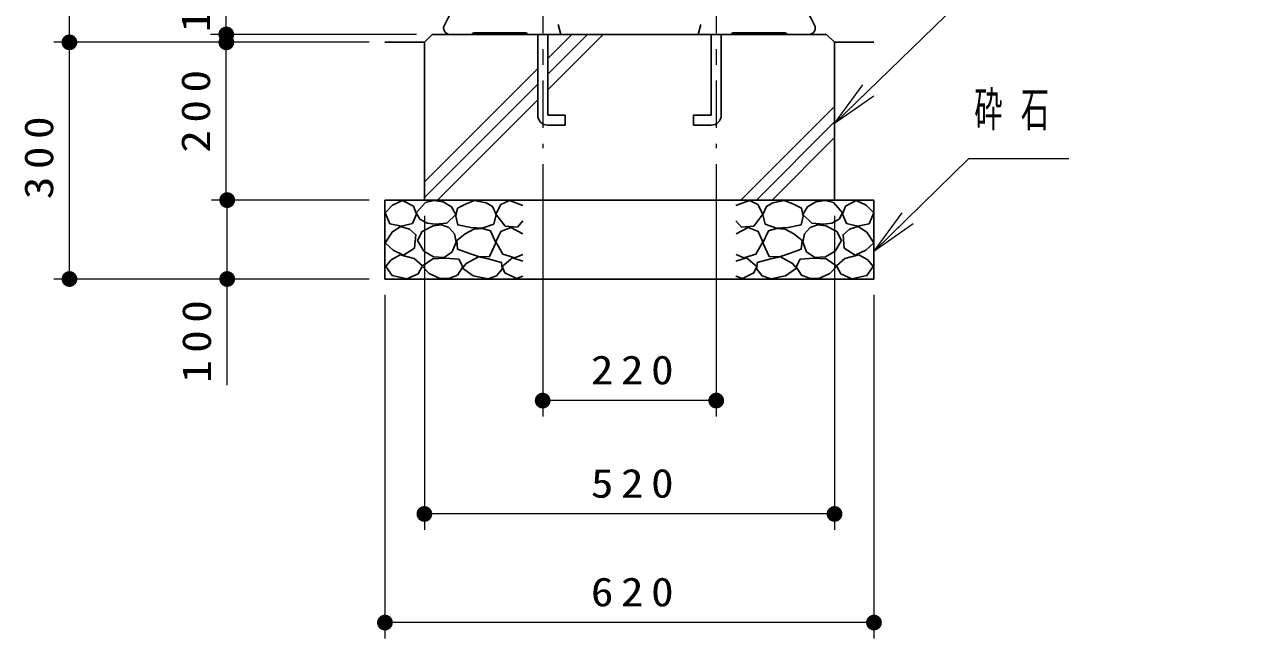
# Model space of a CAD drawing. Units: millimetres on the paper, scale 1:20. Extents: x -365 to 12, y -47 to 257.
# Drawn here: x -135 to -56.9, y 68.3 to 107.2 of the extents above; entities that cross this region are included whole.
import ezdxf

# ---------------------------------------------------------------- set-up
doc = ezdxf.new("R2010")
doc.units = ezdxf.units.MM
doc.linetypes.add('USER2', pattern=[6, 3, -1, 1, -1])
doc.layers.add('LY_1', color=7, linetype='Continuous', lineweight=25)
doc.styles.add('ＭＳ ゴシック', font='')
doc.styles.get('ＭＳ ゴシック').set_extended_font_data('MS Gothic')

# ---------------------------------------------------------------- blocks, each defined once
blk = doc.blocks.new('filled_dot')
at = {"color": 0, "linetype": 'Continuous', "lineweight": -2, "const_width": 1.25}
blk.add_lwpolyline([(-0.625, 0, 1), (0.625, 0, 1)], format="xyb", close=True, dxfattribs=at)

msp = doc.modelspace()

# ---------------------------------------------------------------- linework, layer by layer
at = {"layer": 'LY_1', "lineweight": 13}
for p, q in [((-132.183, 106.086), (-132.183, 126.072)), ((-122.238, 106.086), (-122.238, 110.649)), ((-110.183, 106.586), (-123.238, 106.586)), ((-101.865, 103.077), (-98.357, 106.586)), ((-101.865, 104.067), (-99.347, 106.586)), ((-101.865, 105.057), (-100.337, 106.586)), ((-113.183, 106.086), (-133.183, 106.086)), ((-132.183, 91.086), (-132.183, 106.086)), ((-122.238, 96.086), (-122.238, 106.086)), ((-109.683, 97.24), (-102.5, 104.422)), ((-109.683, 96.25), (-102.5, 103.432)), ((-83.683, 100.931), (-81.882, 103.382)), ((-108.857, 96.086), (-102.5, 102.442)), ((-83.683, 100.931), (-81.533, 103.023)), ((-81.184, 102.665), (-83.683, 100.931)), ((-89.623, 96.086), (-83.683, 102.027)), ((-88.633, 96.086), (-83.683, 101.037)), ((-87.643, 96.086), (-83.683, 100.047)), ((-102.183, 98.371), (-102.183, 82.38)), ((-91.183, 98.371), (-91.183, 82.38)), ((-113.183, 96.086), (-123.183, 96.086)), ((-122.183, 84.359), (-122.183, 96.086)), ((-81.183, 92.832), (-79.391, 95.289)), ((-109.683, 95.086), (-109.683, 75.196)), ((-83.683, 95.086), (-83.683, 75.196)), ((-81.183, 92.832), (-79.041, 94.932)), ((-78.691, 94.575), (-81.183, 92.832)), ((-113.183, 91.086), (-133.183, 91.086)), ((-112.183, 90.086), (-112.183, 68.312)), ((-81.183, 90.086), (-81.183, 68.312)), ((-91.183, 83.38), (-102.183, 83.38)), ((-83.683, 76.196), (-109.683, 76.196)), ((-81.183, 69.312), (-112.183, 69.312))]:
    msp.add_line(p, q, dxfattribs=at)
at = {"layer": 'LY_1', "linetype": 'USER2', "lineweight": 13}
for p, q in [((-102.183, 109.658), (-102.183, 99.371)), ((-91.183, 109.658), (-91.183, 99.371))]:
    msp.add_line(p, q, dxfattribs=at)
at = {"layer": 'LY_1'}
for p, q in [((-101.199, 107.206), (-101.033, 106.586)), ((-92.167, 107.206), (-92.333, 106.586)), ((-109.183, 106.586), (-109.683, 106.086)), ((-109.183, 106.586), (-84.183, 106.586)), ((-106.558, 106.686), (-103.258, 106.686)), ((-102.5, 106.586), (-102.5, 101.471)), ((-101.865, 106.586), (-101.865, 101.471)), ((-91.5, 106.586), (-91.5, 101.471)), ((-90.865, 106.586), (-90.865, 101.471)), ((-86.808, 106.686), (-90.108, 106.686)), ((-84.183, 106.586), (-83.683, 106.086)), ((-112.183, 106.086), (-109.683, 106.086)), ((-109.683, 106.086), (-109.683, 96.086)), ((-83.683, 106.086), (-81.183, 106.086)), ((-83.683, 106.086), (-83.683, 96.086)), ((-101.865, 101.471), (-100.75, 101.471)), ((-101.865, 100.836), (-100.75, 100.836)), ((-100.75, 101.471), (-100.75, 100.836)), ((-92.615, 101.471), (-92.615, 100.836)), ((-91.5, 101.471), (-92.615, 101.471)), ((-91.5, 100.836), (-92.615, 100.836)), ((-112.183, 96.086), (-112.183, 91.086)), ((-112.183, 96.086), (-81.183, 96.086)), ((-81.183, 96.086), (-81.183, 91.086)), ((-112.183, 91.086), (-81.183, 91.086))]:
    msp.add_line(p, q, dxfattribs=at)
at = {"layer": 'LY_1', "lineweight": 13}
for points in [[(-83.683, 100.931), (-75.28, 109.109), (-56.942, 109.109)], [(-81.183, 92.832), (-75.167, 98.729), (-68.829, 98.729)]]:
    msp.add_lwpolyline(points, dxfattribs=at)
at = {"layer": 'LY_1'}
for points in [[(-111.06, 96.056), (-111.694, 95.755), (-112.169, 95.28), (-111.868, 94.583), (-111.14, 94.44), (-110.443, 94.599), (-110.189, 95.185), (-110.379, 95.692)], [(-109.089, 96.061), (-109.616, 95.926), (-110.197, 95.29), (-109.968, 94.871), (-109.51, 94.634), (-108.995, 94.561), (-108.251, 94.628), (-107.684, 95.169), (-107.967, 95.669), (-108.501, 95.979)], [(-106.498, 96.071), (-107.035, 95.847), (-107.581, 95.579), (-107.698, 95.078), (-107.563, 94.514), (-106.74, 94.353), (-106.015, 94.308), (-105.29, 94.567), (-105.138, 95.176), (-105.371, 95.686), (-105.773, 95.91)], [(-86.868, 96.071), (-86.331, 95.847), (-85.785, 95.579), (-85.668, 95.078), (-85.802, 94.514), (-86.626, 94.353), (-87.351, 94.308), (-88.076, 94.567), (-88.228, 95.176), (-87.995, 95.686), (-87.592, 95.91)], [(-84.277, 96.061), (-83.749, 95.926), (-83.168, 95.29), (-83.398, 94.871), (-83.855, 94.634), (-84.371, 94.561), (-85.114, 94.628), (-85.682, 95.169), (-85.398, 95.669), (-84.865, 95.979)], [(-82.305, 96.056), (-81.672, 95.755), (-81.196, 95.28), (-81.497, 94.583), (-82.226, 94.44), (-82.923, 94.599), (-83.177, 95.185), (-82.987, 95.692)], [(-109.724, 92.844), (-109.103, 92.499), (-108.427, 92.452), (-107.914, 92.814), (-107.67, 93.412), (-107.782, 93.949), (-108.13, 94.358), (-108.596, 94.522), (-109.13, 94.466), (-109.82, 94.097), (-110.116, 93.52)], [(-83.641, 92.844), (-84.263, 92.499), (-84.939, 92.452), (-85.452, 92.814), (-85.696, 93.412), (-85.584, 93.949), (-85.236, 94.358), (-84.77, 94.522), (-84.236, 94.466), (-83.546, 94.097), (-83.249, 93.52)], [(-111.187, 94.409), (-111.726, 94.06), (-112.169, 93.379), (-111.662, 92.919), (-110.997, 92.603), (-110.3, 93.046), (-110.221, 93.886), (-110.629, 94.248)], [(-106.548, 94.24), (-107.103, 93.943), (-107.63, 93.524), (-107.576, 92.97), (-106.832, 92.7), (-106.197, 92.483), (-105.548, 92.51), (-105.143, 93.375), (-105.494, 94.132), (-105.998, 94.296)], [(-86.817, 94.24), (-86.263, 93.943), (-85.736, 93.524), (-85.79, 92.97), (-86.533, 92.7), (-87.169, 92.483), (-87.817, 92.51), (-88.223, 93.375), (-87.871, 94.132), (-87.368, 94.296)], [(-82.179, 94.409), (-81.64, 94.06), (-81.196, 93.379), (-81.703, 92.919), (-82.369, 92.603), (-83.066, 93.046), (-83.145, 93.886), (-82.737, 94.248)], [(-111.228, 92.612), (-111.797, 92.293), (-112.135, 91.87), (-111.731, 91.304), (-110.789, 91.101), (-110.073, 91.42), (-109.8, 91.925), (-110.339, 92.381)], [(-108.373, 92.405), (-109.157, 92.364), (-109.819, 91.891), (-109.387, 91.432), (-108.697, 91.121), (-108.132, 91.113), (-107.589, 91.337), (-107.251, 91.864), (-107.508, 92.351)], [(-106.258, 92.496), (-107.028, 92.077), (-107.271, 91.78), (-106.582, 91.294), (-105.636, 91.104), (-105.106, 91.288), (-104.757, 91.712), (-104.784, 92.131), (-105.649, 92.361)], [(-87.108, 92.496), (-86.338, 92.077), (-86.095, 91.78), (-86.784, 91.294), (-87.73, 91.104), (-88.26, 91.288), (-88.608, 91.712), (-88.581, 92.131), (-87.716, 92.361)], [(-84.993, 92.405), (-84.209, 92.364), (-83.547, 91.891), (-83.979, 91.432), (-84.668, 91.121), (-85.234, 91.113), (-85.777, 91.337), (-86.115, 91.864), (-85.858, 92.351)], [(-82.138, 92.612), (-81.569, 92.293), (-81.231, 91.87), (-81.634, 91.304), (-82.577, 91.101), (-83.293, 91.42), (-83.566, 91.925), (-83.027, 92.381)]]:
    msp.add_lwpolyline(points, close=True, dxfattribs=at)
for points in [[(-103.433, 95.751), (-104.288, 96.068), (-104.827, 95.799), (-105.144, 95.197), (-104.558, 94.436), (-103.781, 94.373), (-103.433, 94.769)], [(-89.933, 95.751), (-89.077, 96.068), (-88.539, 95.799), (-88.222, 95.197), (-88.808, 94.436), (-89.584, 94.373), (-89.933, 94.769)], [(-103.449, 93.945), (-104.209, 94.341), (-104.843, 94.088), (-105.144, 93.438), (-104.7, 92.662), (-103.94, 92.424), (-103.449, 92.63)], [(-89.917, 93.945), (-89.157, 94.341), (-88.523, 94.088), (-88.222, 93.438), (-88.666, 92.662), (-89.426, 92.424), (-89.917, 92.63)], [(-103.433, 92.218), (-104.098, 92.424), (-104.748, 91.87), (-104.573, 91.474), (-103.845, 91.109), (-103.433, 91.268)], [(-89.933, 92.218), (-89.268, 92.424), (-88.618, 91.87), (-88.792, 91.474), (-89.521, 91.109), (-89.933, 91.268)]]:
    msp.add_lwpolyline(points, dxfattribs=at)
for centre, radius, start, end in [((-134.699, 121.638), 30, 331.18529, 359.49493), ((-58.667, 121.638), 30, 180.50505, 208.81469), ((-108.063, 106.986), 0.4, 151.18531, 270), ((-85.303, 106.986), 0.4, 269.99996, 28.81466), ((-106.558, 106.586), 0.1, 89.99998, 179.99996), ((-103.258, 106.586), 0.1, 0, 89.99998), ((-90.108, 106.586), 0.1, 89.99998, 179.99996), ((-86.808, 106.586), 0.1, 0, 89.99998), ((-101.865, 101.471), 0.635, 179.99998, 270.00002), ((-91.5, 101.471), 0.635, 269.99996, 0)]:
    msp.add_arc(centre, radius, start, end, dxfattribs=at)

# ---------------------------------------------------------------- block references
at = {"layer": 'LY_1', "lineweight": 13, "xscale": 0.4, "yscale": 0.4}
for p, rotation in [((-122.238, 106.586), 270), ((-132.183, 106.086), 270), ((-122.238, 106.086), 270), ((-122.183, 96.086), 270), ((-132.183, 91.086), 90), ((-122.183, 91.086), 90), ((-91.183, 83.38), 180), ((-83.683, 76.196), 180), ((-81.183, 69.312), 180)]:
    msp.add_blockref('filled_dot', p, dxfattribs=dict(at, rotation=rotation))
for p in [(-102.183, 83.38), (-109.683, 76.196), (-112.183, 69.312)]:
    msp.add_blockref('filled_dot', p, dxfattribs=at)

# ---------------------------------------------------------------- texts
at = {"layer": 'LY_1', "char_height": 1.833, "attachment_point": 8, "rotation": 90, "style": 'ＭＳ ゴシック'}
for s, insert in [('\\T1.34;\\W1.15;10', (-123.238, 108.649)), ('\\T1.33;\\W1.15;200', (-123.238, 101.949)), ('\\T1.33;\\W1.15;300', (-133.183, 99.003)), ('\\T1.33;\\W1.15;100', (-123.183, 87.359))]:
    msp.add_mtext(s, dxfattribs=dict(at, insert=insert))
at = {"layer": 'LY_1', "style": 'ＭＳ ゴシック'}
for s, insert, char_height, attachment_point in [('\\T1.64;\\W0.6;砕石', (-74.829, 101.729), 2.199, 4), ('\\T1.33;\\W1.15;220', (-96.268, 84.38), 1.833, 8), ('\\T1.33;\\W1.15;520', (-96.268, 77.196), 1.833, 8), ('\\T1.33;\\W1.15;620', (-96.268, 70.312), 1.833, 8)]:
    msp.add_mtext(s, dxfattribs=dict(at, insert=insert, char_height=char_height, attachment_point=attachment_point))

doc.saveas('drawing.dxf')
